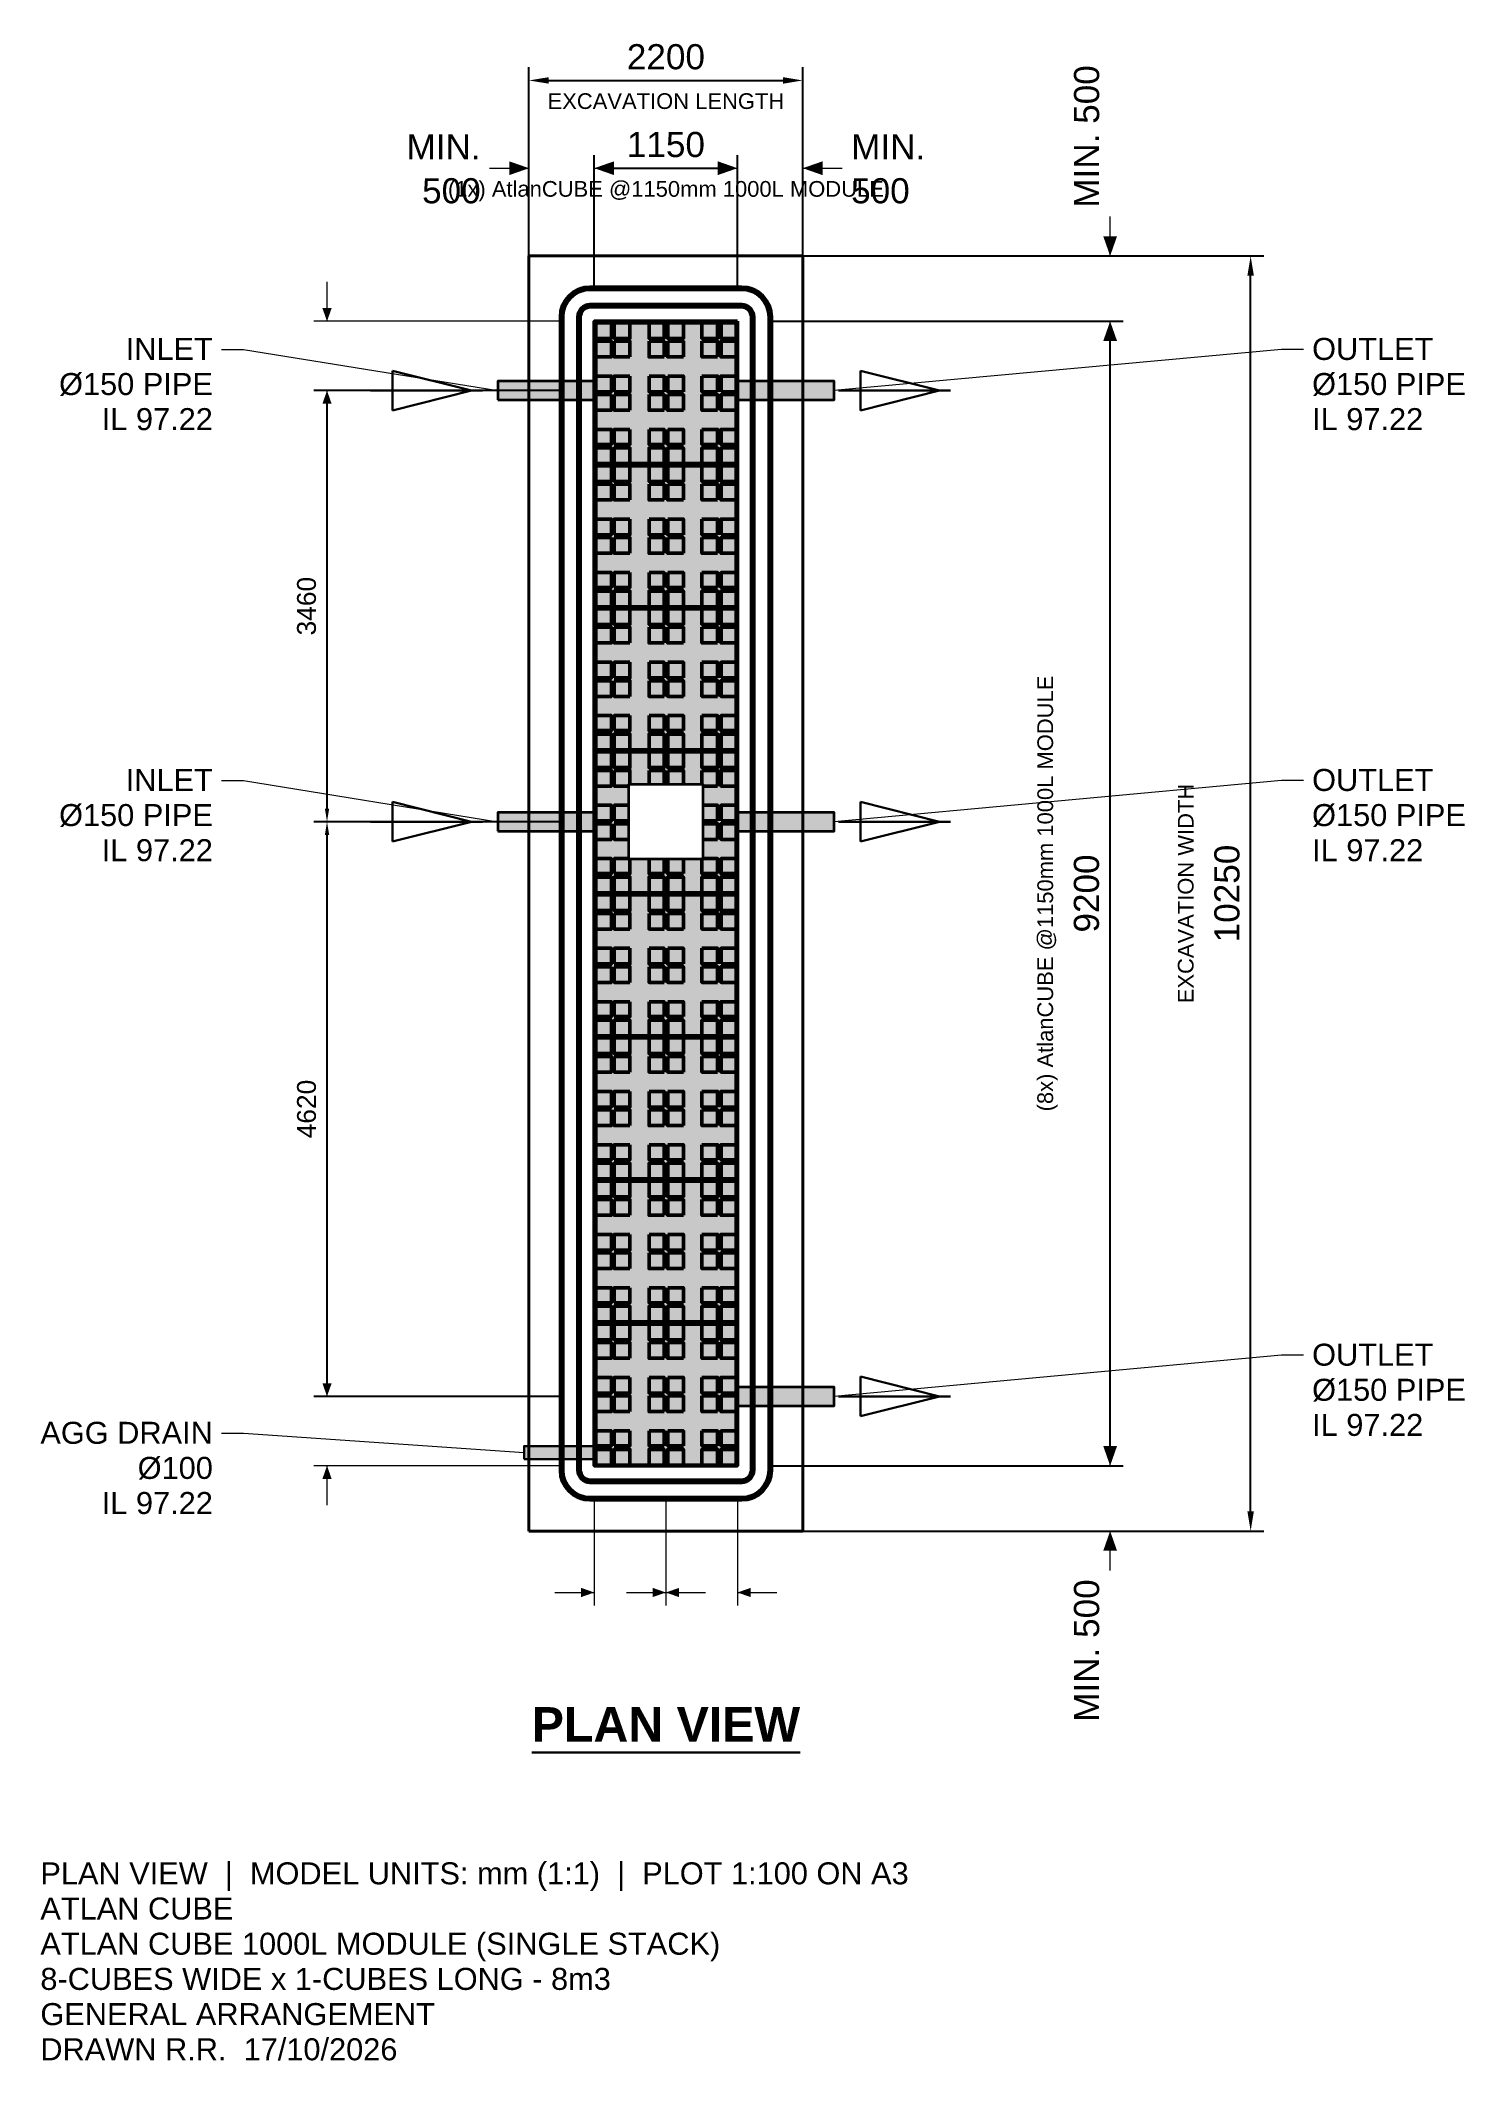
# Model space of a CAD drawing. Header units: millimetres. Extents: x -4451 to 6992, y -4782 to 11458.
import ezdxf
from ezdxf.enums import TextEntityAlignment as Align

# ---------------------------------------------------------------- set-up
doc = ezdxf.new("R2010")
doc.units = ezdxf.units.MM
for name, color, linetype in [('ANNOTATIONS', 7, 'Continuous'), ('DIMENSIONS', 7, 'Continuous'), ('EXCAVATION', 1, 'Continuous'), ('FLOW_INLET', 1, 'Continuous'), ('FLOW_OUTLET', 5, 'Continuous'), ('LEADERS', 7, 'Continuous'), ('MANHOLES', 7, 'Continuous'), ('MODULE_ART', 7, 'Continuous'), ('PIPES', 7, 'Continuous'), ('TANK', 7, 'Continuous'), ('TITLE', 7, 'Continuous')]:
    doc.layers.add(name, color=color, linetype=linetype)
doc.styles.add('ARIAL', font='arial.ttf')
doc.styles.add('ARIAL_BOLD', font='arialbd.ttf')
doc.dimstyles.get("Standard").update_dxf_attribs({"dimtxt": 2.5, "dimasz": 2.5, "dimexe": 1.25, "dimexo": 0.625, "dimtad": 1, "dimcen": 2.5, "dimazin": 3, "dimtfac": 1, "dimtmove": 0, "dimatfit": 3})

# ---------------------------------------------------------------- blocks, each defined once
blk = doc.blocks.new('atlancube_plan')
at = {"lineweight": -2}
for points in [[(1150, 1150), (0, 1150), (0, 0), (1150, 0)], [(11.4425, 5.727), (1138.5575, 5.727), (1138.5575, 1138.5575), (11.4425, 1138.5575)]]:
    blk.add_lwpolyline(points, close=True, dxfattribs=at)
for points in [[(1018.4055, 583.579), (1018.4055, 709.4465), (1138.5575, 709.4465), (1138.5575, 863.926), (1018.4055, 863.926), (1018.4055, 989.805), (1138.5575, 989.805), (1138.5575, 1012.69), (1018.4055, 1012.69), (1018.4055, 1138.5575), (989.805, 1138.5575), (989.805, 1012.69), (863.926, 1012.69), (863.926, 1138.5575), (715.1735, 1138.5575), (715.1735, 1012.69), (589.306, 1012.69), (589.306, 1138.5575), (560.694, 1138.5575), (560.694, 1012.69), (440.542, 1012.69), (440.542, 1138.5575), (286.074, 1138.5575), (286.074, 1012.69), (160.195, 1012.69), (160.195, 1138.5575), (137.31, 1138.5575), (137.31, 1012.69), (11.4425, 1012.69), (11.4425, 989.805), (137.31, 989.805), (137.31, 863.926), (11.4425, 863.926), (11.4425, 709.4465), (137.31, 709.4465), (137.31, 583.579), (11.4425, 583.579), (11.4425, 560.694), (137.31, 560.694)], [(286.074, 863.926), (160.195, 863.926), (160.195, 989.805)], [(160.195, 989.805), (286.074, 989.805), (286.074, 863.926)], [(440.542, 989.805), (560.694, 989.805), (560.694, 863.926)], [(560.694, 863.926), (440.542, 863.926), (440.542, 989.805)], [(589.306, 989.805), (715.1735, 989.805), (715.1735, 863.926)], [(715.1735, 863.926), (589.306, 863.926), (589.306, 989.805)], [(863.926, 989.805), (989.805, 989.805), (989.805, 863.926)], [(989.805, 863.926), (863.926, 863.926), (863.926, 989.805)], [(160.195, 583.579), (160.195, 709.4465), (286.074, 709.4465)], [(286.074, 709.4465), (286.074, 583.579), (160.195, 583.579)], [(560.694, 583.579), (440.542, 583.579), (440.542, 709.4465)], [(440.542, 709.4465), (560.694, 709.4465), (560.694, 583.579)], [(715.1735, 583.579), (589.306, 583.579), (589.306, 709.4465)], [(589.306, 709.4465), (715.1735, 709.4465), (715.1735, 583.579)], [(863.926, 709.4465), (989.805, 709.4465), (989.805, 583.579)], [(989.805, 583.579), (863.926, 583.579), (863.926, 709.4465)], [(137.31, 560.694), (137.31, 434.8265), (11.4425, 434.8265), (11.4425, 280.347), (137.31, 280.347), (137.31, 160.195), (11.4425, 160.195), (11.4425, 131.5945), (137.31, 131.5945), (137.31, 5.727), (160.195, 5.727), (160.195, 131.5945), (286.074, 131.5945), (286.074, 5.727), (440.542, 5.727), (440.542, 131.5945), (560.694, 131.5945), (560.694, 5.727), (589.306, 5.727), (589.306, 131.5945), (715.1735, 131.5945), (715.1735, 5.727), (863.926, 5.727), (863.926, 131.5945), (989.805, 131.5945), (989.805, 5.727), (1018.4055, 5.727), (1018.4055, 131.5945), (1138.5575, 131.5945), (1138.5575, 160.195), (1018.4055, 160.195), (1018.4055, 280.347), (1138.5575, 280.347), (1138.5575, 434.8265), (1018.4055, 434.8265), (1018.4055, 560.694), (1138.5575, 560.694), (1138.5575, 583.579), (1018.4055, 583.579)], [(160.195, 560.694), (286.074, 560.694), (286.074, 434.8265)], [(286.074, 434.8265), (160.195, 434.8265), (160.195, 560.694)], [(560.694, 434.8265), (440.542, 434.8265), (440.542, 560.694)], [(440.542, 560.694), (560.694, 560.694), (560.694, 434.8265)], [(589.306, 560.694), (715.1735, 560.694), (715.1735, 434.8265)], [(715.1735, 434.8265), (589.306, 434.8265), (589.306, 560.694)], [(863.926, 560.694), (989.805, 560.694), (989.805, 434.8265)], [(989.805, 434.8265), (863.926, 434.8265), (863.926, 560.694)], [(160.195, 160.195), (160.195, 280.347), (286.074, 280.347)], [(286.074, 280.347), (286.074, 160.195), (160.195, 160.195)], [(440.542, 280.347), (560.694, 280.347), (560.694, 160.195)], [(560.694, 160.195), (440.542, 160.195), (440.542, 280.347)], [(715.1735, 160.195), (589.306, 160.195), (589.306, 280.347)], [(589.306, 280.347), (715.1735, 280.347), (715.1735, 160.195)], [(863.926, 280.347), (989.805, 280.347), (989.805, 160.195)], [(989.805, 160.195), (863.926, 160.195), (863.926, 280.347)]]:
    blk.add_lwpolyline(points, dxfattribs=at)

msp = doc.modelspace()

# ---------------------------------------------------------------- linework, layer by layer
at = {"layer": 'ANNOTATIONS', "lineweight": 30}
msp.add_line((-503, -2306.5), (1653, -2306.5), dxfattribs=at)
at = {"layer": 'DIMENSIONS', "lineweight": 18}
for p, q in [((-842.5, 10430.6), (-525, 10430.6)), ((-525, 9725), (-525, 10536.4)), ((0, 9725), (0, 10536.4)), ((0, 10430.6), (317.5, 10430.6)), ((832.5, 10430.6), (1150, 10430.6)), ((1150, 9725), (1150, 10536.4)), ((1675, 9725), (1675, 10536.4)), ((1675, 10430.6), (1992.5, 10430.6)), ((4144.4, 9725), (4144.4, 10042.5)), ((1675, 9725), (4250.3, 9725)), ((-2147.8, 9200), (-2147.8, 9517.5)), ((-264.6, 9200), (-2253.6, 9200)), ((1675, 9200), (4250.3, 9200)), ((4144.4, 8882.5), (4144.4, 9200)), ((-264.6, 8642.5), (-2253.6, 8642.5)), ((-2147.8, 8325), (-2147.8, 8642.5)), ((-2147.8, 557.5), (-2147.8, 875)), ((-264.6, 557.5), (-2253.6, 557.5)), ((4144.4, 0), (4144.4, 317.5)), ((-264.6, 0), (-2253.6, 0)), ((-2147.8, -317.5), (-2147.8, 0)), ((1675, 0), (4250.3, 0)), ((0, -264.6), (0, -1124.7)), ((575, -264.6), (575, -1124.7)), ((575, -264.6), (575, -1124.7)), ((1150, -264.6), (1150, -1124.7)), ((1675, -525), (4250.3, -525)), ((4144.4, -842.5), (4144.4, -525)), ((-317.5, -1018.9), (0, -1018.9)), ((257.5, -1018.9), (575, -1018.9)), ((575, -1018.9), (892.5, -1018.9)), ((1150, -1018.9), (1467.5, -1018.9))]:
    msp.add_line(p, q, dxfattribs=at)
at = {"layer": 'DIMENSIONS'}
for points in [[(-525, 10430.6), (-683.8, 10486.1), (-683.8, 10375)], [(0, 10430.6), (158.7, 10375), (158.7, 10486.1)], [(1150, 10430.6), (991.2, 10486.1), (991.2, 10375)], [(1675, 10430.6), (1833.8, 10375), (1833.8, 10486.1)], [(4144.4, 9725), (4200, 9883.8), (4088.9, 9883.8)], [(-2147.8, 9200), (-2110.7, 9305.8), (-2184.8, 9305.8)], [(4144.4, 9200), (4088.9, 9041.2), (4200, 9041.2)], [(-2147.8, 8642.5), (-2184.8, 8536.7), (-2110.7, 8536.7)], [(-2147.8, 557.5), (-2110.7, 663.3), (-2184.8, 663.3)], [(-2147.8, 0), (-2184.8, -105.8), (-2110.7, -105.8)], [(4144.4, 0), (4200, 158.7), (4088.9, 158.7)], [(4144.4, -525), (4088.9, -683.8), (4200, -683.8)], [(0, -1018.9), (-105.8, -981.8), (-105.8, -1055.9)], [(575, -1018.9), (469.2, -981.8), (469.2, -1055.9)], [(575, -1018.9), (680.8, -1055.9), (680.8, -981.8)], [(1150, -1018.9), (1255.8, -1055.9), (1255.8, -981.8)]]:
    msp.add_solid(points, dxfattribs=at)
at = {"layer": 'EXCAVATION', "lineweight": 40, "true_color": 0x800000}
msp.add_lwpolyline([(-525, -525), (1675, -525), (1675, 9725), (-525, 9725)], close=True, dxfattribs=at)
at = {"layer": 'FLOW_INLET', "color": 1, "lineweight": 30}
for p, q in [((-1622.8, 8801.2), (-987.8, 8642.5)), ((-1622.8, 8483.8), (-1622.8, 8801.2)), ((-1799.2, 8642.5), (-899.6, 8642.5)), ((-1622.8, 8483.8), (-987.8, 8642.5)), ((-1622.8, 5336.2), (-987.8, 5177.5)), ((-1622.8, 5018.8), (-1622.8, 5336.2)), ((-1799.2, 5177.5), (-899.6, 5177.5)), ((-1622.8, 5018.8), (-987.8, 5177.5))]:
    msp.add_line(p, q, dxfattribs=at)
at = {"layer": 'FLOW_OUTLET', "color": 5, "lineweight": 30}
for p, q in [((2137.8, 8801.2), (2772.8, 8642.5)), ((2137.8, 8483.8), (2137.8, 8801.2)), ((1961.4, 8642.5), (2861, 8642.5)), ((2137.8, 8483.8), (2772.8, 8642.5)), ((2137.8, 5336.2), (2772.8, 5177.5)), ((2137.8, 5018.8), (2137.8, 5336.2)), ((1961.4, 5177.5), (2861, 5177.5)), ((2137.8, 5018.8), (2772.8, 5177.5)), ((2137.8, 716.2), (2772.8, 557.5)), ((2137.8, 398.7), (2137.8, 716.2)), ((1961.4, 557.5), (2861, 557.5)), ((2137.8, 398.7), (2772.8, 557.5))]:
    msp.add_line(p, q, dxfattribs=at)
at = {"layer": 'LEADERS', "lineweight": 18}
for p, q in [((-2994.4, 8974.1), (-2818.1, 8974.1)), ((-2818.1, 8974.1), (-776.1, 8642.5)), ((5520.3, 8974.1), (1926.1, 8642.5)), ((5696.7, 8974.1), (5520.3, 8974.1)), ((-2994.4, 5509.1), (-2818.1, 5509.1)), ((-2818.1, 5509.1), (-776.1, 5177.5)), ((5520.3, 5509.1), (1926.1, 5177.5)), ((5696.7, 5509.1), (5520.3, 5509.1)), ((5520.3, 889.1), (1926.1, 557.5)), ((5696.7, 889.1), (5520.3, 889.1)), ((-2994.4, 261.1), (-2818.1, 261.1)), ((-2818.1, 261.1), (-564.4, 105.8))]:
    msp.add_line(p, q, dxfattribs=at)
at = {"layer": 'MODULE_ART', "true_color": 0x999999}
msp.add_solid([(0, 0), (1150, 0), (0, 9200), (1150, 9200)], dxfattribs=at)
at = {"layer": 'PIPES', "lineweight": 35}
for points in [[(-776.1, 8567.5), (0, 8567.5), (0, 8717.5), (-776.1, 8717.5)], [(1150, 8567.5), (1926.1, 8567.5), (1926.1, 8717.5), (1150, 8717.5)], [(-776.1, 5102.5), (0, 5102.5), (0, 5252.5), (-776.1, 5252.5)], [(1150, 5102.5), (1926.1, 5102.5), (1926.1, 5252.5), (1150, 5252.5)], [(1150, 482.5), (1926.1, 482.5), (1926.1, 632.5), (1150, 632.5)]]:
    msp.add_lwpolyline(points, close=True, dxfattribs=at)
at = {"layer": 'PIPES', "lineweight": 30}
msp.add_lwpolyline([(-564.4, 52.9), (0, 52.9), (0, 158.7), (-564.4, 158.7)], close=True, dxfattribs=at)
at = {"layer": 'PIPES', "true_color": 0xbfbfbf}
for points in [[(-776.1, 8567.5), (0, 8567.5), (-776.1, 8717.5), (0, 8717.5)], [(1150, 8567.5), (1926.1, 8567.5), (1150, 8717.5), (1926.1, 8717.5)], [(-776.1, 5102.5), (0, 5102.5), (-776.1, 5252.5), (0, 5252.5)], [(1150, 5102.5), (1926.1, 5102.5), (1150, 5252.5), (1926.1, 5252.5)], [(1150, 482.5), (1926.1, 482.5), (1150, 632.5), (1926.1, 632.5)], [(-564.4, 52.9), (0, 52.9), (-564.4, 158.7), (0, 158.7)]]:
    msp.add_solid(points, dxfattribs=at)
at = {"layer": 'TANK', "lineweight": 80}
for points in [[(1185.3, -264.6), (1230, -260.2), (1273, -247.1), (1312.7, -225.9), (1347.4, -197.4), (1375.9, -162.7), (1397.1, -123), (1410.2, -80), (1414.6, -35.3), (1414.6, 9235.3), (1410.2, 9280), (1397.1, 9323), (1375.9, 9362.7), (1347.4, 9397.4), (1312.7, 9425.9), (1273, 9447.1), (1230, 9460.2), (1185.3, 9464.6), (-35.3, 9464.6), (-80, 9460.2), (-123, 9447.1), (-162.7, 9425.9), (-197.4, 9397.4), (-225.9, 9362.7), (-247.1, 9323), (-260.2, 9280), (-264.6, 9235.3), (-264.6, -35.3), (-260.2, -80), (-247.1, -123), (-225.9, -162.7), (-197.4, -197.4), (-162.7, -225.9), (-123, -247.1), (-80, -260.2), (-35.3, -264.6)], [(1185.3, -123.5), (1202.5, -121.8), (1219, -116.8), (1234.3, -108.6), (1247.6, -97.6), (1258.6, -84.3), (1266.8, -69), (1271.8, -52.5), (1273.5, -35.3), (1273.5, 9235.3), (1271.8, 9252.5), (1266.8, 9269), (1258.6, 9284.3), (1247.6, 9297.6), (1234.3, 9308.6), (1219, 9316.8), (1202.5, 9321.8), (1185.3, 9323.5), (-35.3, 9323.5), (-52.5, 9321.8), (-69, 9316.8), (-84.3, 9308.6), (-97.6, 9297.6), (-108.6, 9284.3), (-116.8, 9269), (-121.8, 9252.5), (-123.5, 9235.3), (-123.5, -35.3), (-121.8, -52.5), (-116.8, -69), (-108.6, -84.3), (-97.6, -97.6), (-84.3, -108.6), (-69, -116.8), (-52.5, -121.8), (-35.3, -123.5)]]:
    msp.add_lwpolyline(points, close=True, dxfattribs=at)

# ---------------------------------------------------------------- block references
at = {"layer": 'MODULE_ART', "lineweight": 50}
for p in [(0, 8050), (0, 6900), (0, 5750), (0, 4600), (0, 3450), (0, 2300), (0, 1150), (0, 0)]:
    msp.add_blockref('atlancube_plan', p, dxfattribs=at)

# ---------------------------------------------------------------- texts
at = {"layer": 'ANNOTATIONS', "style": 'ARIAL'}
for s, p in [('INLET', (-3065, 8889.4)), ('Ø150 PIPE', (-3065, 8607.2)), ('IL 97.22', (-3065, 8325)), ('INLET', (-3065, 5424.4)), ('Ø150 PIPE', (-3065, 5142.2)), ('IL 97.22', (-3065, 4860)), ('AGG DRAIN', (-3065, 176.4)), ('Ø100', (-3065, -105.8)), ('IL 97.22', (-3065, -388.1))]:
    msp.add_text(s, height=176.81, dxfattribs=at).set_placement(p, align=Align.RIGHT)
for s, p in [('OUTLET', (5767.2, 8889.4)), ('Ø150 PIPE', (5767.2, 8607.2)), ('IL 97.22', (5767.2, 8325)), ('OUTLET', (5767.2, 5424.4)), ('Ø150 PIPE', (5767.2, 5142.2)), ('IL 97.22', (5767.2, 4860)), ('OUTLET', (5767.2, 804.4)), ('Ø150 PIPE', (5767.2, 522.2)), ('IL 97.22', (5767.2, 240))]:
    msp.add_text(s, height=176.81, dxfattribs=at).set_placement(p)
at = {"layer": 'ANNOTATIONS', "style": 'ARIAL_BOLD'}
msp.add_text('PLAN VIEW', height=277.85, dxfattribs=at).set_placement((575, -2218.3), align=Align.CENTER)
at = {"layer": 'DIMENSIONS', "style": 'ARIAL'}
msp.add_text('MIN. 500', height=202.07, rotation=90, dxfattribs=at).set_placement((4056.2, 10113.1))
for s, p in [('EXCAVATION LENGTH', (575, 10906.8)), ('(1x) AtlanCUBE @1150mm 1000L MODULE', (575, 10201.2))]:
    msp.add_text(s, height=126.294, dxfattribs=at).set_placement(p, align=Align.CENTER)
for s, p in [('MIN.', (-913.1, 10501.1)), ('500', (-913.1, 10148.3))]:
    msp.add_text(s, height=202.07, dxfattribs=at).set_placement(p, align=Align.RIGHT)
for s, p in [('MIN.', (2063.1, 10501.1)), ('500', (2063.1, 10148.3))]:
    msp.add_text(s, height=202.07, dxfattribs=at).set_placement(p)
for s, p in [('(8x) AtlanCUBE @1150mm 1000L MODULE', (3685.8, 4600)), ('EXCAVATION WIDTH', (4814.7, 4600))]:
    msp.add_text(s, height=126.294, rotation=90, dxfattribs=at).set_placement(p, align=Align.CENTER)
msp.add_text('MIN. 500', height=202.07, rotation=90, dxfattribs=at).set_placement((4056.2, -913.1), align=Align.RIGHT)
at = {"layer": 'TITLE', "style": 'ARIAL'}
for s, height, p in [('PLAN VIEW  |  MODEL UNITS: mm (1:1)  |  PLOT 1:100 ON A3', 176.812, (-4450.9, -3364.9)), ('ATLAN CUBE', 176.81, (-4450.9, -3647.8)), ('ATLAN CUBE 1000L MODULE (SINGLE STACK)', 176.812, (-4450.9, -3930.7)), ('8-CUBES WIDE x 1-CUBES LONG - 8m3', 176.812, (-4450.9, -4213.6)), ('GENERAL ARRANGEMENT', 176.812, (-4450.9, -4496.5)), ('DRAWN R.R.  17/10/2026', 176.812, (-4450.9, -4779.4))]:
    msp.add_text(s, height=height, dxfattribs=at).set_placement(p)

# ---------------------------------------------------------------- dimensions: what is measured, and where the dimension line sits
at = {"layer": 'DIMENSIONS'}
for base, p1, p2 in [((-525, 11136.1), (-525, 9725), (1675, 9725)), ((0, 10430.6), (0, 9464.6), (1150, 9464.6))]:
    msp.add_linear_dim(base=base, p1=p1, p2=p2, dimstyle='Standard', override={"dimtxt": 202.071111, "dimasz": 158.75, "dimexe": 105.833333, "dimexo": 0, "dimgap": 88.194444, "dimtad": 1, "dimtih": 0, "dimtoh": 0, "dimdec": 0, "dimtxsty": 'ARIAL', "dimclrd": 7, "dimclre": 7, "dimclrt": 7}, dxfattribs=at).render()
for base, p1, p2, override in [((5273.3, -525), (1675, -525), (1675, 9725), {"dimtxt": 202.071111, "dimasz": 158.75, "dimexe": 105.833333, "dimexo": 0, "dimgap": 88.194444, "dimtad": 1, "dimtih": 0, "dimtoh": 0, "dimdec": 0, "dimtxsty": 'ARIAL', "dimclrd": 7, "dimclre": 7, "dimclrt": 7}), ((4144.4, 0), (1414.6, 0), (1414.6, 9200), {"dimtxt": 202.071111, "dimasz": 158.75, "dimexe": 105.833333, "dimexo": 0, "dimgap": 88.194444, "dimtad": 1, "dimtih": 0, "dimtoh": 0, "dimdec": 0, "dimtxsty": 'ARIAL', "dimclrd": 7, "dimclre": 7, "dimclrt": 7}), ((-2147.8, 557.5), (-264.6, 557.5), (-264.6, 5177.5), {"dimtxt": 151.553333, "dimasz": 105.833333, "dimexe": 105.833333, "dimexo": 0, "dimgap": 88.194444, "dimtad": 1, "dimtih": 0, "dimtoh": 0, "dimdec": 0, "dimtxsty": 'ARIAL', "dimclrd": 7, "dimclre": 7, "dimclrt": 7})]:
    msp.add_linear_dim(base=base, p1=p1, p2=p2, angle=90, dimstyle='Standard', override=override, dxfattribs=at).render()
msp.add_linear_dim(base=(-2147.8, 5177.5), p1=(-264.6, 5177.5), p2=(-264.6, 8642.5), angle=90, text='3460', dimstyle='Standard', override={"dimtxt": 151.553333, "dimasz": 105.833333, "dimexe": 105.833333, "dimexo": 0, "dimgap": 88.194444, "dimtad": 1, "dimtih": 0, "dimtoh": 0, "dimdec": 0, "dimtxsty": 'ARIAL', "dimclrd": 7, "dimclre": 7, "dimclrt": 7}, dxfattribs=at).render()

# ---------------------------------------------------------------- next in the draw order: wipeouts: each hides what was drawn before it
msp.add_wipeout([(275, 4877.5), (875, 4877.5), (875, 5477.5), (275, 5477.5)])

# ---------------------------------------------------------------- next in the draw order: linework, layer by layer
at = {"layer": 'MANHOLES', "lineweight": 35, "true_color": 0xffffff}
msp.add_lwpolyline([(275, 4877.5), (875, 4877.5), (875, 5477.5), (275, 5477.5)], close=True, dxfattribs=at)

# ---------------------------------------------------------------- next in the draw order: wipeouts: each hides what was drawn before it
msp.add_wipeout([(275, 4877.5), (875, 4877.5), (875, 5477.5), (275, 5477.5)])

# ---------------------------------------------------------------- next in the draw order: linework, layer by layer
msp.add_lwpolyline([(275, 4877.5), (875, 4877.5), (875, 5477.5), (275, 5477.5)], close=True, dxfattribs=at)

doc.saveas('drawing.dxf')
